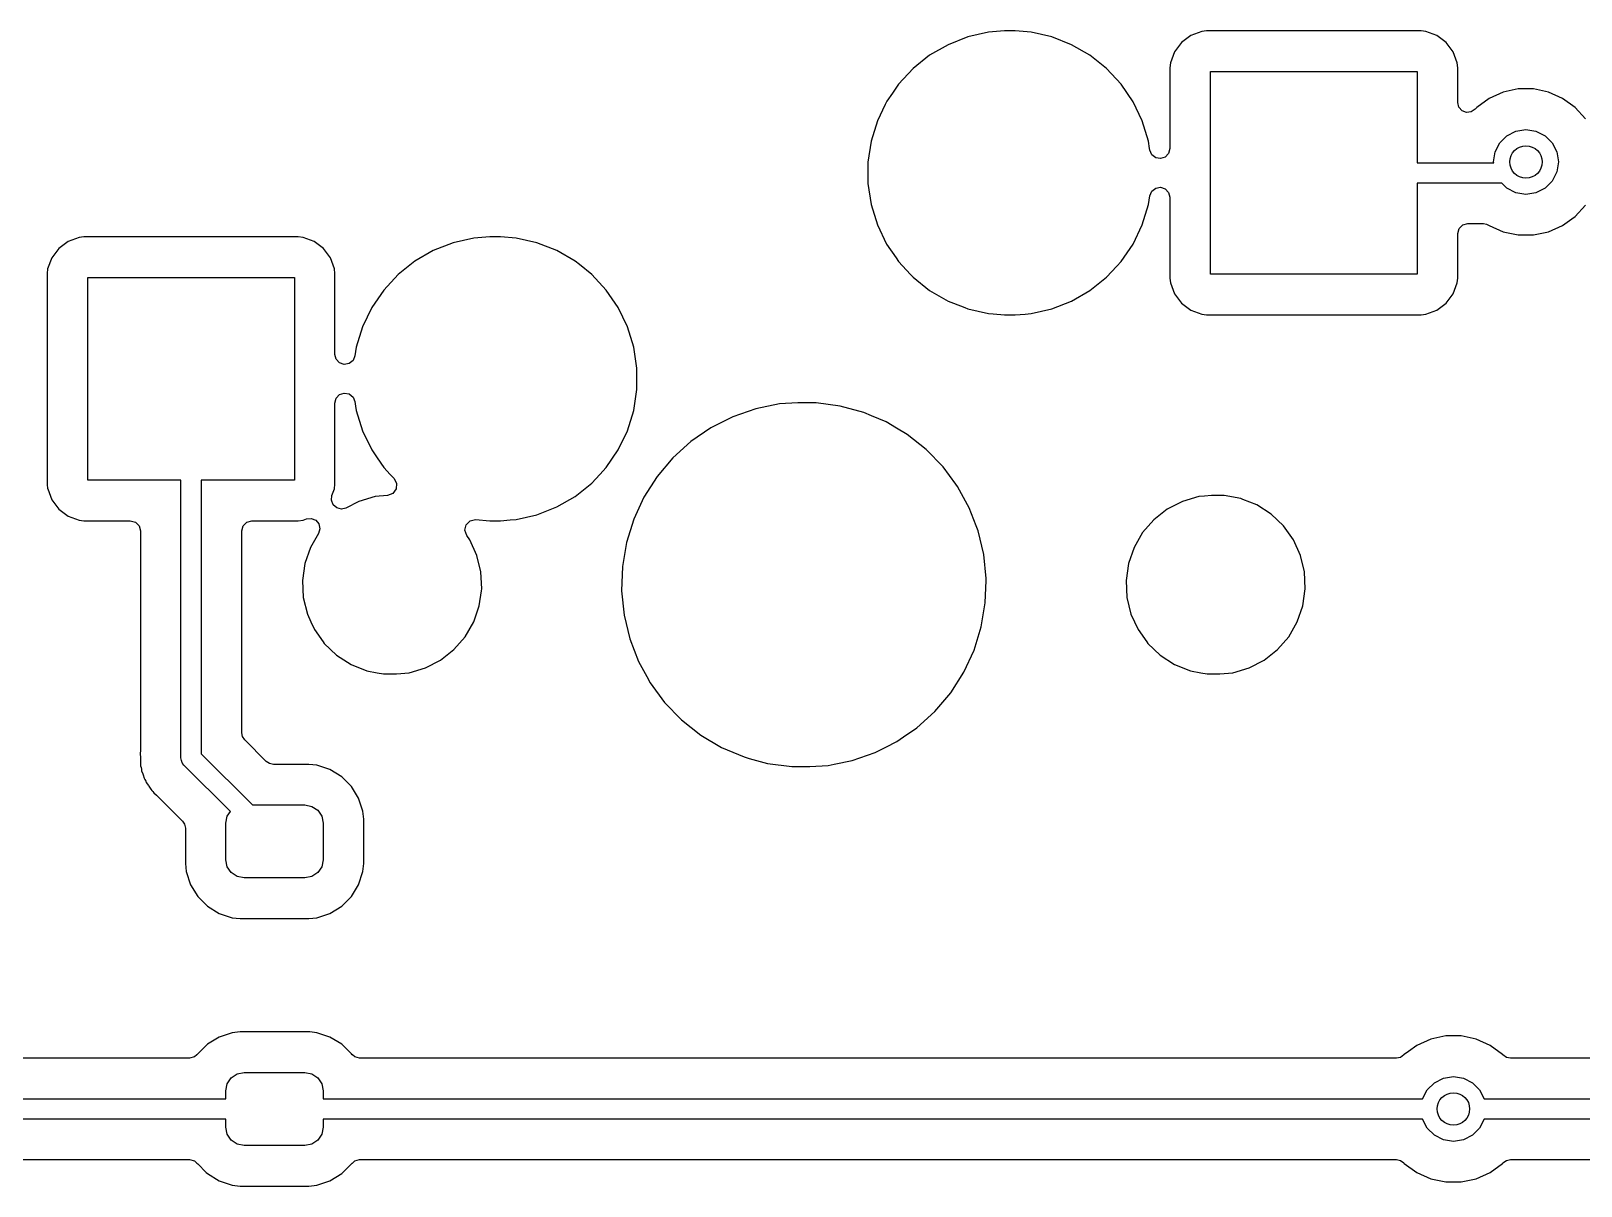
# Model space of a CAD drawing. Extents: x 30 to 259, y -142 to -25.
# Drawn here: x 58.33 to 77.45, y -60.99 to -46.74 of the extents above; entities that cross this region are included whole.
import ezdxf

# ---------------------------------------------------------------- set-up
doc = ezdxf.new("R2010")
doc.units = 0
doc.layers.add('BLACK', color=7, linetype='CONTINUOUS')

msp = doc.modelspace()

# ---------------------------------------------------------------- linework, layer by layer
at = {"layer": 'BLACK', "linetype": 'CONTINUOUS'}
for p, q in [((69.8851, -46.8176), (69.6409, -46.9134)), ((70.1409, -46.7592), (69.8851, -46.8176)), ((70.337, -46.7445), (70.1409, -46.7592)), ((70.468, -46.7445), (70.337, -46.7445)), ((70.337, -46.7445), (70.337, -46.7445)), ((70.6641, -46.7592), (70.468, -46.7445)), ((70.468, -46.7445), (70.468, -46.7445)), ((70.9199, -46.8176), (70.6641, -46.7592)), ((71.1641, -46.9134), (70.9199, -46.8176)), ((72.6352, -46.8012), (72.52, -46.8875)), ((72.77, -46.7509), (72.6352, -46.8012)), ((72.8296, -46.7445), (72.77, -46.7509)), ((75.4754, -46.7445), (72.8296, -46.7445)), ((75.535, -46.7509), (75.4754, -46.7445)), ((75.4754, -46.7445), (75.4754, -46.7445)), ((75.6698, -46.8012), (75.535, -46.7509)), ((75.785, -46.8875), (75.6698, -46.8012)), ((69.6409, -46.9134), (69.4136, -47.0446)), ((71.3914, -47.0446), (71.1641, -46.9134)), ((72.4337, -47.0027), (72.3834, -47.1375)), ((72.52, -46.8875), (72.4337, -47.0027)), ((75.8713, -47.0027), (75.785, -46.8875)), ((75.9216, -47.1375), (75.8713, -47.0027)), ((69.2085, -47.2082), (69.0301, -47.4005)), ((69.4136, -47.0446), (69.2085, -47.2082)), ((71.5965, -47.2082), (71.3914, -47.0446)), ((71.3914, -47.0446), (71.3914, -47.0446)), ((71.7749, -47.4005), (71.5965, -47.2082)), ((71.5965, -47.2082), (71.5965, -47.2082)), ((71.5965, -47.2082), (71.5965, -47.2082)), ((72.3834, -47.1375), (72.377, -47.1971)), ((72.377, -47.1971), (72.377, -48.1953)), ((75.928, -47.1971), (75.9216, -47.1375)), ((75.928, -47.6263), (75.928, -47.1971)), ((75.928, -47.1971), (75.928, -47.1971)), ((69.0301, -47.4005), (68.9558, -47.5095)), ((71.9227, -47.6173), (71.7749, -47.4005)), ((71.7749, -47.4005), (71.7749, -47.4005)), ((71.7749, -47.4005), (71.7749, -47.4005)), ((72.8775, -49.745), (72.8775, -47.245)), ((72.8775, -47.245), (75.4275, -47.245)), ((75.4275, -47.245), (75.4275, -48.37)), ((68.8876, -47.6095), (68.8823, -47.6173)), ((68.9558, -47.5095), (68.8876, -47.6095)), ((76.3173, -47.5758), (76.1641, -47.6871)), ((76.4902, -47.4989), (76.3173, -47.5758)), ((76.6754, -47.4595), (76.4902, -47.4989)), ((76.8646, -47.4595), (76.6754, -47.4595)), ((76.6754, -47.4595), (76.6754, -47.4595)), ((77.0498, -47.4989), (76.8646, -47.4595)), ((76.8646, -47.4595), (76.8646, -47.4595)), ((77.2227, -47.5758), (77.0498, -47.4989)), ((77.3759, -47.6871), (77.2227, -47.5758)), ((68.8657, -47.6516), (68.7684, -47.8537)), ((68.8823, -47.6173), (68.8657, -47.6516)), ((72.0366, -47.8537), (71.9227, -47.6173)), ((75.9421, -47.6838), (75.928, -47.6263)), ((75.9812, -47.7282), (75.9421, -47.6838)), ((76.0365, -47.7494), (75.9812, -47.7282)), ((76.0952, -47.7426), (76.0365, -47.7494)), ((76.1441, -47.7093), (76.0952, -47.7426)), ((76.1641, -47.6871), (76.1441, -47.7093)), ((77.5025, -47.8278), (77.3759, -47.6871)), ((68.7684, -47.8537), (68.6911, -48.1044)), ((72.1139, -48.1044), (72.0366, -47.8537)), ((76.5349, -48.0364), (76.6464, -47.9796)), ((76.6464, -47.9796), (76.77, -47.96)), ((76.77, -47.96), (76.8936, -47.9796)), ((76.8936, -47.9796), (77.0051, -48.0364)), ((68.6911, -48.1044), (68.652, -48.3638)), ((72.1276, -48.1953), (72.1139, -48.1044)), ((76.3896, -48.2364), (76.4464, -48.1249)), ((76.4464, -48.1249), (76.5349, -48.0364)), ((77.0051, -48.0364), (77.0936, -48.1249)), ((77.0936, -48.1249), (77.1504, -48.2364)), ((68.652, -48.3638), (68.652, -48.6262)), ((72.1304, -48.2138), (72.1276, -48.1953)), ((72.1542, -48.2702), (72.1304, -48.2138)), ((72.202, -48.3083), (72.1542, -48.2702)), ((72.2623, -48.319), (72.202, -48.3083)), ((72.3203, -48.2995), (72.2623, -48.319)), ((72.3619, -48.2546), (72.3203, -48.2995)), ((72.377, -48.1953), (72.3619, -48.2546)), ((75.4275, -48.37), (76.3716, -48.37)), ((76.37, -48.36), (76.3896, -48.2364)), ((76.3716, -48.37), (76.37, -48.36)), ((77.1504, -48.2364), (77.17, -48.36)), ((77.17, -48.36), (77.1504, -48.4836)), ((77.1504, -48.4836), (77.0936, -48.5951)), ((68.652, -48.6262), (68.6911, -48.8856)), ((72.1304, -48.7762), (72.1542, -48.7198)), ((72.1542, -48.7198), (72.202, -48.6817)), ((72.202, -48.6817), (72.2623, -48.671)), ((72.2623, -48.671), (72.3203, -48.6905)), ((72.3203, -48.6905), (72.3619, -48.7354)), ((72.3619, -48.7354), (72.377, -48.7947)), ((76.4713, -48.62), (75.4275, -48.62)), ((75.4275, -48.62), (75.4275, -49.745)), ((76.5349, -48.6836), (76.4713, -48.62)), ((76.6464, -48.7404), (76.5349, -48.6836)), ((76.77, -48.76), (76.6464, -48.7404)), ((76.8936, -48.7404), (76.77, -48.76)), ((77.0051, -48.6836), (76.8936, -48.7404)), ((77.0936, -48.5951), (77.0051, -48.6836)), ((68.6911, -48.8856), (68.7684, -49.1363)), ((72.0366, -49.1363), (72.1139, -48.8856)), ((72.1139, -48.8856), (72.1304, -48.7762)), ((72.377, -48.7947), (72.377, -49.7929)), ((77.3759, -49.0329), (77.5025, -48.8922)), ((68.7684, -49.1363), (68.8823, -49.3727)), ((71.9227, -49.3727), (72.0366, -49.1363)), ((75.9446, -49.1825), (75.99, -49.1371)), ((75.99, -49.1371), (76.052, -49.1205)), ((76.052, -49.1205), (76.2444, -49.1205)), ((76.2444, -49.1205), (76.2827, -49.1266)), ((76.2827, -49.1266), (76.3171, -49.1441)), ((77.2227, -49.1442), (77.3346, -49.0629)), ((77.3346, -49.0629), (77.3759, -49.0329)), ((58.92, -49.2909), (58.7852, -49.3412)), ((58.9796, -49.2845), (58.92, -49.2909)), ((61.6254, -49.2845), (58.9796, -49.2845)), ((61.685, -49.2909), (61.6254, -49.2845)), ((61.6254, -49.2845), (61.6254, -49.2845)), ((61.8198, -49.3412), (61.685, -49.2909)), ((63.7909, -49.2992), (63.5351, -49.3576)), ((63.987, -49.2845), (63.7909, -49.2992)), ((64.118, -49.2845), (63.987, -49.2845)), ((63.987, -49.2845), (63.987, -49.2845)), ((64.3141, -49.2992), (64.118, -49.2845)), ((64.118, -49.2845), (64.118, -49.2845)), ((64.5699, -49.3576), (64.3141, -49.2992)), ((75.928, -49.2445), (75.9446, -49.1825)), ((75.928, -49.7929), (75.928, -49.2445)), ((76.3171, -49.1441), (76.4902, -49.2211)), ((76.4902, -49.2211), (76.6754, -49.2605)), ((76.6754, -49.2605), (76.6754, -49.2605)), ((76.6754, -49.2605), (76.8646, -49.2605)), ((76.8646, -49.2605), (76.9881, -49.2343)), ((76.8646, -49.2605), (76.8646, -49.2605)), ((76.9881, -49.2343), (77.0498, -49.2211)), ((77.0498, -49.2211), (77.2227, -49.1442)), ((58.67, -49.4275), (58.5837, -49.5427)), ((58.7852, -49.3412), (58.67, -49.4275)), ((61.935, -49.4275), (61.8198, -49.3412)), ((62.0213, -49.5427), (61.935, -49.4275)), ((63.2909, -49.4534), (63.0636, -49.5846)), ((63.5351, -49.3576), (63.2909, -49.4534)), ((64.8141, -49.4534), (64.5699, -49.3576)), ((65.0414, -49.5846), (64.8141, -49.4534)), ((68.8823, -49.3727), (68.9991, -49.544)), ((71.7749, -49.5895), (71.9227, -49.3727)), ((58.5334, -49.6775), (58.527, -49.7371)), ((58.5837, -49.5427), (58.5334, -49.6775)), ((62.0716, -49.6775), (62.0213, -49.5427)), ((62.078, -49.7371), (62.0716, -49.6775)), ((63.0636, -49.5846), (62.8585, -49.7482)), ((65.0926, -49.6255), (65.0414, -49.5846)), ((65.2465, -49.7482), (65.0926, -49.6255)), ((68.9991, -49.544), (69.0301, -49.5895)), ((69.0301, -49.5895), (69.1773, -49.7482)), ((71.5965, -49.7818), (71.7226, -49.6459)), ((71.7226, -49.6459), (71.7749, -49.5895)), ((71.7749, -49.5895), (71.7749, -49.5895)), ((71.7749, -49.5895), (71.7749, -49.5895)), ((58.527, -49.7371), (58.527, -52.3329)), ((59.0275, -52.285), (59.0275, -49.785)), ((59.0275, -49.785), (61.5775, -49.785)), ((61.5775, -49.785), (61.5775, -52.285)), ((62.078, -50.7353), (62.078, -49.7371)), ((62.078, -49.7371), (62.078, -49.7371)), ((62.8585, -49.7482), (62.6801, -49.9405)), ((65.4249, -49.9405), (65.2465, -49.7482)), ((65.2465, -49.7482), (65.2465, -49.7482)), ((65.2465, -49.7482), (65.2465, -49.7482)), ((69.1773, -49.7482), (69.2085, -49.7818)), ((69.2085, -49.7818), (69.4136, -49.9454)), ((71.3914, -49.9454), (71.5965, -49.7818)), ((72.377, -49.7929), (72.3834, -49.8525)), ((72.3834, -49.8525), (72.4337, -49.9873)), ((75.4275, -49.745), (72.8775, -49.745)), ((75.8713, -49.9873), (75.9216, -49.8525)), ((75.9216, -49.8525), (75.928, -49.7929)), ((62.6801, -49.9405), (62.5323, -50.1573)), ((65.5727, -50.1573), (65.4249, -49.9405)), ((65.4249, -49.9405), (65.4249, -49.9405)), ((65.4249, -49.9405), (65.4249, -49.9405)), ((69.4136, -49.9454), (69.6409, -50.0766)), ((69.6409, -50.0766), (69.707, -50.1025)), ((70.9199, -50.1724), (71.1641, -50.0766)), ((71.1641, -50.0766), (71.3914, -49.9454)), ((72.4337, -49.9873), (72.52, -50.1025)), ((75.785, -50.1025), (75.8713, -49.9873)), ((62.5323, -50.1573), (62.4184, -50.3937)), ((65.6866, -50.3937), (65.5727, -50.1573)), ((69.707, -50.1025), (69.8465, -50.1573)), ((69.8465, -50.1573), (69.8851, -50.1724)), ((69.8851, -50.1724), (70.1409, -50.2308)), ((70.1409, -50.2308), (70.1969, -50.235)), ((70.1969, -50.235), (70.337, -50.2455)), ((70.337, -50.2455), (70.337, -50.2455)), ((70.337, -50.2455), (70.468, -50.2455)), ((70.468, -50.2455), (70.5906, -50.2363)), ((70.468, -50.2455), (70.468, -50.2455)), ((70.5906, -50.2363), (70.6641, -50.2308)), ((70.6641, -50.2308), (70.9199, -50.1724)), ((72.52, -50.1025), (72.6352, -50.1888)), ((72.6352, -50.1888), (72.77, -50.2391)), ((72.77, -50.2391), (72.8296, -50.2455)), ((72.8296, -50.2455), (75.4754, -50.2455)), ((75.4754, -50.2455), (75.535, -50.2391)), ((75.535, -50.2391), (75.6698, -50.1888)), ((75.6698, -50.1888), (75.785, -50.1025)), ((62.4184, -50.3937), (62.3411, -50.6444)), ((65.7639, -50.6444), (65.6866, -50.3937)), ((62.3411, -50.6444), (62.3246, -50.7538)), ((65.803, -50.9038), (65.7639, -50.6444)), ((62.0931, -50.7946), (62.078, -50.7353)), ((62.1347, -50.8395), (62.0931, -50.7946)), ((62.1927, -50.859), (62.1347, -50.8395)), ((62.253, -50.8483), (62.1927, -50.859)), ((62.3008, -50.8102), (62.253, -50.8483)), ((62.3246, -50.7538), (62.3008, -50.8102)), ((65.803, -51.1662), (65.803, -50.9038)), ((62.0931, -51.2754), (62.1347, -51.2305)), ((62.1347, -51.2305), (62.1927, -51.211)), ((62.1927, -51.211), (62.253, -51.2217)), ((62.253, -51.2217), (62.3008, -51.2598)), ((65.7639, -51.4256), (65.803, -51.1662)), ((62.078, -51.3347), (62.0931, -51.2754)), ((62.078, -52.3329), (62.078, -51.3347)), ((62.3008, -51.2598), (62.3246, -51.3162)), ((62.3246, -51.3162), (62.3328, -51.3707)), ((62.3328, -51.3707), (62.3411, -51.4256)), ((62.3411, -51.4256), (62.4184, -51.6763)), ((65.6866, -51.6763), (65.7639, -51.4256)), ((67.2682, -51.4055), (66.9843, -51.5041)), ((67.5627, -51.3456), (67.2682, -51.4055)), ((67.7875, -51.3306), (67.5627, -51.3456)), ((68.0127, -51.3306), (67.7875, -51.3306)), ((67.7875, -51.3306), (67.7875, -51.3306)), ((68.3106, -51.3707), (68.0127, -51.3306)), ((68.6004, -51.45), (68.3106, -51.3707)), ((68.3106, -51.3707), (68.3106, -51.3707)), ((68.3106, -51.3707), (68.3106, -51.3707)), ((66.9843, -51.5041), (66.7162, -51.6396)), ((68.6959, -51.4906), (68.6004, -51.45)), ((68.877, -51.5673), (68.6959, -51.4906)), ((69.0063, -51.6439), (68.877, -51.5673)), ((62.4184, -51.6763), (62.5323, -51.9127)), ((65.5727, -51.9127), (65.6866, -51.6763)), ((66.4684, -51.8097), (66.2456, -52.0112)), ((66.7162, -51.6396), (66.4684, -51.8097)), ((69.1356, -51.7205), (69.0063, -51.6439)), ((69.3714, -51.9067), (69.1356, -51.7205)), ((69.1356, -51.7205), (69.1356, -51.7205)), ((69.1356, -51.7205), (69.1356, -51.7205)), ((62.5323, -51.9127), (62.5994, -52.0112)), ((65.4249, -52.1295), (65.5727, -51.9127)), ((69.5803, -52.1227), (69.3714, -51.9067)), ((62.5994, -52.0112), (62.6801, -52.1295)), ((62.6801, -52.1295), (62.7591, -52.2146)), ((65.3458, -52.2148), (65.4249, -52.1295)), ((65.4249, -52.1295), (65.4249, -52.1295)), ((65.4249, -52.1295), (65.4249, -52.1295)), ((66.2456, -52.0112), (66.0516, -52.2407)), ((69.7351, -52.3329), (69.5803, -52.1227)), ((58.527, -52.3329), (58.5334, -52.3925)), ((60.1775, -52.285), (59.0275, -52.285)), ((60.1775, -55.7125), (60.1775, -52.285)), ((61.5775, -52.285), (60.4275, -52.285)), ((60.4275, -52.285), (60.4275, -55.6607)), ((62.0716, -52.3925), (62.078, -52.3329)), ((62.7591, -52.2146), (62.8068, -52.266)), ((62.8068, -52.266), (62.8376, -52.3267)), ((62.8376, -52.3267), (62.8318, -52.3945)), ((65.0414, -52.4854), (65.2465, -52.3218)), ((65.2465, -52.3218), (65.3458, -52.2148)), ((66.0516, -52.2407), (65.8899, -52.494)), ((69.7585, -52.3646), (69.7351, -52.3329)), ((69.8817, -52.5894), (69.7585, -52.3646)), ((58.5334, -52.3925), (58.5342, -52.3945)), ((58.5342, -52.3945), (58.5837, -52.5273)), ((58.5837, -52.5273), (58.67, -52.6425)), ((62.0337, -52.5342), (62.0406, -52.4756)), ((62.0547, -52.5894), (62.0337, -52.5342)), ((62.0406, -52.4756), (62.0716, -52.3925)), ((62.3713, -52.5478), (62.2136, -52.6291)), ((62.5731, -52.4886), (62.3713, -52.5478)), ((62.7277, -52.4738), (62.5731, -52.4886)), ((62.791, -52.449), (62.7277, -52.4738)), ((62.8318, -52.3945), (62.791, -52.449)), ((64.8141, -52.6166), (65.0414, -52.4854)), ((65.8899, -52.494), (65.7634, -52.7665)), ((72.5313, -52.5478), (72.3443, -52.6442)), ((72.7331, -52.4886), (72.5313, -52.5478)), ((72.8029, -52.4819), (72.7331, -52.4886)), ((72.89, -52.4736), (72.8029, -52.4819)), ((73.0477, -52.4736), (72.89, -52.4736)), ((73.2542, -52.5134), (73.0477, -52.4736)), ((73.0477, -52.4736), (73.0477, -52.4736)), ((73.2765, -52.5223), (73.2542, -52.5134)), ((73.2542, -52.5134), (73.2542, -52.5134)), ((73.2542, -52.5134), (73.2542, -52.5134)), ((73.4495, -52.5916), (73.2765, -52.5223)), ((58.67, -52.6425), (58.7852, -52.7288)), ((58.7852, -52.7288), (58.92, -52.7791)), ((61.685, -52.7791), (61.7253, -52.764)), ((61.7253, -52.764), (61.7851, -52.7573)), ((61.7851, -52.7573), (61.8411, -52.7796)), ((62.0989, -52.6286), (62.0547, -52.5894)), ((62.1562, -52.6429), (62.0989, -52.6286)), ((62.2136, -52.6291), (62.1562, -52.6429)), ((63.7449, -52.7868), (63.8127, -52.7724)), ((63.8127, -52.7724), (63.987, -52.7855)), ((64.2406, -52.7763), (64.3141, -52.7708)), ((64.3141, -52.7708), (64.5699, -52.7124)), ((64.5699, -52.7124), (64.8141, -52.6166)), ((65.7634, -52.7665), (65.6744, -53.0535)), ((69.9029, -52.6281), (69.8817, -52.5894)), ((69.9886, -52.8505), (69.9029, -52.6281)), ((72.3443, -52.6442), (72.179, -52.7743)), ((73.6264, -52.7053), (73.4495, -52.5916)), ((73.7787, -52.8505), (73.6264, -52.7053)), ((73.6264, -52.7053), (73.6264, -52.7053)), ((73.6264, -52.7053), (73.6264, -52.7053)), ((58.92, -52.7791), (58.9796, -52.7855)), ((58.9796, -52.7855), (59.553, -52.7855)), ((59.553, -52.7855), (59.615, -52.8021)), ((59.615, -52.8021), (59.6604, -52.8475)), ((59.6604, -52.8475), (59.677, -52.9095)), ((59.677, -52.9095), (59.677, -55.6298)), ((60.928, -52.9095), (60.9446, -52.8475)), ((60.928, -55.402), (60.928, -52.9095)), ((60.9446, -52.8475), (60.99, -52.8021)), ((60.99, -52.8021), (61.052, -52.7855)), ((61.052, -52.7855), (61.6254, -52.7855)), ((61.6254, -52.7855), (61.685, -52.7791)), ((61.6254, -52.7855), (61.6254, -52.7855)), ((61.876, -52.9422), (61.7761, -53.1154)), ((61.8411, -52.7796), (61.8799, -52.8255)), ((61.8926, -52.8844), (61.876, -52.9422)), ((61.8799, -52.8255), (61.8926, -52.8844)), ((63.6796, -52.9026), (63.6954, -52.8352)), ((63.7024, -52.968), (63.6796, -52.9026)), ((63.6954, -52.8352), (63.7449, -52.7868)), ((63.987, -52.7855), (63.987, -52.7855)), ((63.987, -52.7855), (64.118, -52.7855)), ((64.118, -52.7855), (64.2406, -52.7763)), ((64.118, -52.7855), (64.118, -52.7855)), ((70.0109, -52.9086), (69.9886, -52.8505)), ((70.0806, -53.2009), (70.0109, -52.9086)), ((72.0412, -52.9332), (71.9361, -53.1154)), ((72.179, -52.7743), (72.0412, -52.9332)), ((73.9007, -53.0218), (73.7787, -52.8505)), ((73.7787, -52.8505), (73.7787, -52.8505)), ((61.7761, -53.1154), (61.7073, -53.3142)), ((63.7407, -53.0218), (63.7024, -52.968)), ((63.8281, -53.2131), (63.7407, -53.0218)), ((63.7407, -53.0218), (63.7407, -53.0218)), ((63.7407, -53.0218), (63.7407, -53.0218)), ((65.6744, -53.0535), (65.6244, -53.3498)), ((71.9361, -53.1154), (71.8673, -53.3142)), ((73.9881, -53.2131), (73.9007, -53.0218)), ((73.9007, -53.0218), (73.9007, -53.0218)), ((73.9007, -53.0218), (73.9007, -53.0218)), ((61.7073, -53.3142), (61.6773, -53.5224)), ((63.8776, -53.4175), (63.8281, -53.2131)), ((70.1107, -53.4998), (70.0806, -53.2009)), ((71.8673, -53.3142), (71.8373, -53.5224)), ((74.0376, -53.4175), (73.9881, -53.2131)), ((61.6773, -53.5224), (61.6773, -53.5224)), ((61.6773, -53.5224), (61.6874, -53.7325)), ((63.8877, -53.6276), (63.8776, -53.4175)), ((65.6244, -53.3498), (65.6143, -53.6502)), ((70.1006, -53.8002), (70.1099, -53.5224)), ((70.1099, -53.5224), (70.1107, -53.4998)), ((71.8373, -53.5224), (71.8474, -53.7325)), ((71.8373, -53.5224), (71.8373, -53.5224)), ((74.0477, -53.6276), (74.0376, -53.4175)), ((63.8577, -53.8358), (63.8844, -53.6502)), ((63.8844, -53.6502), (63.8877, -53.6276)), ((65.6143, -53.6502), (65.6444, -53.9491)), ((74.0177, -53.8358), (74.0477, -53.6276)), ((61.6874, -53.7325), (61.7369, -53.9369)), ((63.7889, -54.0346), (63.8577, -53.8358)), ((70.0506, -54.0965), (70.1006, -53.8002)), ((71.8474, -53.7325), (71.8969, -53.9369)), ((73.9489, -54.0346), (74.0177, -53.8358)), ((61.7369, -53.9369), (61.7816, -54.0346)), ((61.7816, -54.0346), (61.8243, -54.1282)), ((63.6838, -54.2168), (63.7889, -54.0346)), ((65.6444, -53.9491), (65.7141, -54.2414)), ((69.9616, -54.3835), (70.0506, -54.0965)), ((71.8969, -53.9369), (71.9416, -54.0346)), ((71.9416, -54.0346), (71.9843, -54.1282)), ((73.8438, -54.2168), (73.9489, -54.0346)), ((61.8243, -54.1282), (61.9333, -54.2812)), ((61.9333, -54.2812), (61.9463, -54.2995)), ((61.9463, -54.2995), (62.0986, -54.4447)), ((63.546, -54.3757), (63.6838, -54.2168)), ((65.7141, -54.2414), (65.8221, -54.5219)), ((71.9843, -54.1282), (72.0933, -54.2812)), ((72.0933, -54.2812), (72.1063, -54.2995)), ((72.1063, -54.2995), (72.2586, -54.4447)), ((73.706, -54.3757), (73.8438, -54.2168)), ((62.0986, -54.4447), (62.0986, -54.4447)), ((62.0986, -54.4447), (62.0986, -54.4447)), ((62.0986, -54.4447), (62.2755, -54.5584)), ((63.3807, -54.5058), (63.546, -54.3757)), ((69.8351, -54.656), (69.9616, -54.3835)), ((72.2586, -54.4447), (72.2586, -54.4447)), ((72.2586, -54.4447), (72.2586, -54.4447)), ((72.2586, -54.4447), (72.4355, -54.5584)), ((73.5407, -54.5058), (73.706, -54.3757)), ((62.2755, -54.5584), (62.2755, -54.5584)), ((62.2755, -54.5584), (62.4708, -54.6366)), ((62.4708, -54.6366), (62.5996, -54.6614)), ((62.5996, -54.6614), (62.6773, -54.6764)), ((62.6773, -54.6764), (62.6773, -54.6764)), ((62.6773, -54.6764), (62.835, -54.6764)), ((62.835, -54.6764), (62.9919, -54.6614)), ((62.835, -54.6764), (62.835, -54.6764)), ((62.9919, -54.6614), (63.1937, -54.6022)), ((63.1937, -54.6022), (63.3807, -54.5058)), ((65.8221, -54.5219), (65.9241, -54.7081)), ((69.6734, -54.9093), (69.8351, -54.656)), ((72.4355, -54.5584), (72.4355, -54.5584)), ((72.4355, -54.5584), (72.6308, -54.6366)), ((72.6308, -54.6366), (72.7596, -54.6614)), ((72.7596, -54.6614), (72.8373, -54.6764)), ((72.8373, -54.6764), (72.8373, -54.6764)), ((72.8373, -54.6764), (72.995, -54.6764)), ((72.995, -54.6764), (73.1519, -54.6614)), ((72.995, -54.6764), (72.995, -54.6764)), ((73.1519, -54.6614), (73.3537, -54.6022)), ((73.3537, -54.6022), (73.5407, -54.5058)), ((65.9241, -54.7081), (65.9665, -54.7854)), ((65.9665, -54.7854), (66.1447, -55.0273)), ((66.1447, -55.0273), (66.3536, -55.2433)), ((69.4794, -55.1388), (69.6734, -54.9093)), ((66.3536, -55.2433), (66.5894, -55.4295)), ((69.2566, -55.3403), (69.4794, -55.1388)), ((60.9374, -55.4495), (60.928, -55.402)), ((60.9643, -55.4897), (60.9374, -55.4495)), ((66.5894, -55.4295), (66.848, -55.5827)), ((69.0919, -55.4534), (69.2566, -55.3403)), ((59.677, -55.6298), (59.6747, -55.6503)), ((61.2303, -55.7557), (60.9643, -55.4897)), ((66.848, -55.5827), (67.1246, -55.7)), ((68.7407, -55.6459), (68.8747, -55.5782)), ((68.8747, -55.5782), (69.0088, -55.5104)), ((69.0088, -55.5104), (69.0919, -55.4534)), ((59.6747, -55.6503), (59.6769, -55.7204)), ((59.6769, -55.7204), (59.677, -55.7243)), ((59.677, -55.7243), (59.677, -55.7518)), ((59.677, -55.7518), (59.6775, -55.7558)), ((59.6775, -55.7558), (59.6784, -55.7675)), ((59.6784, -55.7675), (59.6798, -55.8111)), ((59.6798, -55.8111), (59.6854, -55.8304)), ((59.6854, -55.8304), (59.6893, -55.8494)), ((60.1862, -55.7422), (60.1775, -55.7125)), ((60.1928, -55.7724), (60.1862, -55.7422)), ((60.1966, -55.7775), (60.1928, -55.7724)), ((60.1973, -55.7801), (60.1966, -55.7775)), ((60.2007, -55.783), (60.1973, -55.7801)), ((60.2141, -55.8009), (60.2007, -55.783)), ((60.7877, -56.3745), (60.2141, -55.8009)), ((60.4275, -55.6607), (61.0593, -56.2925)), ((61.2705, -55.7826), (61.2303, -55.7557)), ((61.318, -55.792), (61.2705, -55.7826)), ((61.7558, -55.792), (61.318, -55.792)), ((61.8552, -55.8021), (61.7558, -55.792)), ((62.0162, -55.8555), (61.8552, -55.8021)), ((67.1246, -55.7), (67.1246, -55.7)), ((67.1246, -55.7), (67.1246, -55.7)), ((67.1246, -55.7), (67.1885, -55.7175)), ((67.1885, -55.7175), (67.4144, -55.7793)), ((67.4144, -55.7793), (67.7123, -55.8194)), ((67.7123, -55.8194), (67.9375, -55.8194)), ((67.9375, -55.8194), (68.1623, -55.8044)), ((67.9375, -55.8194), (67.9375, -55.8194)), ((68.1623, -55.8044), (68.2359, -55.7894)), ((68.2359, -55.7894), (68.4568, -55.7445)), ((68.4568, -55.7445), (68.7407, -55.6459)), ((59.6893, -55.8494), (59.6918, -55.8693)), ((59.6918, -55.8693), (59.7079, -55.9099)), ((59.7079, -55.9099), (59.7117, -55.921)), ((59.7117, -55.921), (59.7239, -55.9629)), ((59.7239, -55.9629), (59.7341, -55.9801)), ((59.7341, -55.9801), (59.7426, -55.9976)), ((59.7426, -55.9976), (59.75, -56.0162)), ((59.75, -56.0162), (59.75, -56.0162)), ((59.75, -56.0162), (59.7757, -56.0516)), ((62.1605, -55.9445), (62.0162, -55.8555)), ((62.2805, -56.0645), (62.1605, -55.9445)), ((59.7757, -56.0516), (59.7821, -56.0613)), ((59.7821, -56.0613), (59.8043, -56.0989)), ((59.8043, -56.0989), (59.8043, -56.0989)), ((59.8043, -56.0989), (59.8043, -56.0989)), ((59.8043, -56.0989), (59.8185, -56.1131)), ((59.8185, -56.1131), (59.8311, -56.1279)), ((59.8311, -56.1279), (59.8429, -56.1441)), ((59.8429, -56.1441), (59.8766, -56.1719)), ((59.8766, -56.1719), (59.8852, -56.1798)), ((59.8852, -56.1798), (60.1957, -56.4903)), ((62.3695, -56.2088), (62.2805, -56.0645)), ((62.4228, -56.3698), (62.3695, -56.2088)), ((62.3695, -56.2088), (62.3695, -56.2088)), ((62.3695, -56.2088), (62.3695, -56.2088)), ((60.7496, -56.4314), (60.7877, -56.3745)), ((61.0593, -56.2925), (61.7075, -56.2925)), ((61.7075, -56.2925), (61.7936, -56.3096)), ((61.7936, -56.3096), (61.8666, -56.3584)), ((61.8666, -56.3584), (61.9154, -56.4314)), ((62.433, -56.4692), (62.4228, -56.3698)), ((60.1957, -56.4903), (60.2226, -56.5305)), ((60.2226, -56.5305), (60.232, -56.578)), ((60.232, -56.578), (60.232, -57.0158)), ((60.7325, -56.5175), (60.7496, -56.4314)), ((60.7325, -56.9675), (60.7325, -56.5175)), ((61.9154, -56.4314), (61.9325, -56.5175)), ((61.9325, -56.5175), (61.9325, -56.9675)), ((62.433, -57.0158), (62.433, -56.4692)), ((60.7496, -57.0536), (60.7325, -56.9675)), ((61.9325, -56.9675), (61.9154, -57.0536)), ((60.232, -57.0158), (60.2421, -57.1152)), ((60.2421, -57.1152), (60.2955, -57.2762)), ((60.7984, -57.1266), (60.7496, -57.0536)), ((60.8714, -57.1754), (60.7984, -57.1266)), ((61.8666, -57.1266), (61.7936, -57.1754)), ((61.9154, -57.0536), (61.8666, -57.1266)), ((62.3695, -57.2762), (62.4228, -57.1152)), ((62.4228, -57.1152), (62.433, -57.0158)), ((60.2955, -57.2762), (60.3845, -57.4205)), ((60.9575, -57.1925), (60.8714, -57.1754)), ((61.7075, -57.1925), (60.9575, -57.1925)), ((61.7936, -57.1754), (61.7075, -57.1925)), ((62.2805, -57.4205), (62.3695, -57.2762)), ((60.3845, -57.4205), (60.5045, -57.5405)), ((60.5045, -57.5405), (60.6488, -57.6295)), ((62.0162, -57.6295), (62.1605, -57.5405)), ((62.1605, -57.5405), (62.2805, -57.4205)), ((60.6488, -57.6295), (60.6488, -57.6295)), ((60.6488, -57.6295), (60.6488, -57.6295)), ((60.6488, -57.6295), (60.8098, -57.6828)), ((60.8098, -57.6828), (60.9092, -57.693)), ((60.9092, -57.693), (61.7558, -57.693)), ((61.7558, -57.693), (61.8552, -57.6828)), ((61.8552, -57.6828), (62.0162, -57.6295)), ((60.5045, -59.2445), (60.4394, -59.3096)), ((60.6488, -59.1555), (60.5045, -59.2445)), ((60.8098, -59.1021), (60.6488, -59.1555)), ((60.9092, -59.092), (60.8098, -59.1021)), ((61.7558, -59.092), (60.9092, -59.092)), ((61.766, -59.093), (61.7558, -59.092)), ((61.8552, -59.1021), (61.766, -59.093)), ((62.0162, -59.1555), (61.8552, -59.1021)), ((62.1605, -59.2445), (62.0162, -59.1555)), ((62.2805, -59.3645), (62.1605, -59.2445)), ((62.1605, -59.2445), (62.1605, -59.2445)), ((62.1605, -59.2445), (62.1605, -59.2445)), ((75.4223, -59.2583), (75.3202, -59.3325)), ((75.5952, -59.1814), (75.4223, -59.2583)), ((75.7804, -59.142), (75.5952, -59.1814)), ((75.9696, -59.142), (75.7804, -59.142)), ((75.7804, -59.142), (75.7804, -59.142)), ((76.1548, -59.1814), (75.9696, -59.142)), ((75.9696, -59.142), (75.9696, -59.142)), ((76.3277, -59.2583), (76.1548, -59.1814)), ((76.4809, -59.3696), (76.3277, -59.2583)), ((76.3277, -59.2583), (76.3277, -59.2583)), ((76.3277, -59.2583), (76.3277, -59.2583)), ((60.2829, -59.417), (33.8071, -59.417)), ((60.3433, -59.4013), (60.2829, -59.417)), ((60.3727, -59.3731), (60.3433, -59.4013)), ((60.3743, -59.3747), (60.3727, -59.3731)), ((60.3845, -59.3645), (60.3743, -59.3747)), ((60.4394, -59.3096), (60.3845, -59.3645)), ((60.3845, -59.3645), (60.3845, -59.3645)), ((62.2907, -59.3747), (62.2805, -59.3645)), ((62.2805, -59.3645), (62.2805, -59.3645)), ((62.2923, -59.3731), (62.2907, -59.3747)), ((62.3217, -59.4013), (62.2923, -59.3731)), ((62.3821, -59.417), (62.3217, -59.4013)), ((75.1713, -59.417), (62.3821, -59.417)), ((75.2217, -59.4063), (75.1713, -59.417)), ((75.2634, -59.376), (75.2217, -59.4063)), ((75.2691, -59.3696), (75.2634, -59.376)), ((75.3202, -59.3325), (75.2691, -59.3696)), ((76.4866, -59.376), (76.4809, -59.3696)), ((76.5283, -59.4063), (76.4866, -59.376)), ((76.5787, -59.417), (76.5283, -59.4063)), ((79.3329, -59.417), (76.5787, -59.417)), ((60.7984, -59.6584), (60.8714, -59.6096)), ((60.8714, -59.6096), (60.9575, -59.5925)), ((60.9575, -59.5925), (61.7075, -59.5925)), ((61.7075, -59.5925), (61.7936, -59.6096)), ((61.7936, -59.6096), (61.8666, -59.6584)), ((75.7514, -59.6621), (75.875, -59.6425)), ((75.875, -59.6425), (75.9986, -59.6621)), ((60.7325, -59.8175), (60.7496, -59.7314)), ((60.7325, -59.9175), (60.7325, -59.8175)), ((60.7496, -59.7314), (60.7984, -59.6584)), ((61.8666, -59.6584), (61.9154, -59.7314)), ((61.9154, -59.7314), (61.9325, -59.8175)), ((61.9325, -59.8175), (61.9325, -59.9175)), ((75.4953, -59.9175), (75.5514, -59.8074)), ((75.5514, -59.8074), (75.6399, -59.7189)), ((75.6399, -59.7189), (75.7514, -59.6621)), ((75.9986, -59.6621), (76.1101, -59.7189)), ((76.1101, -59.7189), (76.1986, -59.8074)), ((76.1986, -59.8074), (76.2547, -59.9175)), ((33.3575, -59.9175), (60.7325, -59.9175)), ((61.9325, -59.9175), (75.4953, -59.9175)), ((76.2547, -59.9175), (79.7825, -59.9175)), ((60.7325, -60.1675), (33.3575, -60.1675)), ((60.7325, -60.2675), (60.7325, -60.1675)), ((75.4953, -60.1675), (61.9325, -60.1675)), ((61.9325, -60.1675), (61.9325, -60.2675)), ((75.5514, -60.2776), (75.4953, -60.1675)), ((76.2547, -60.1675), (76.1986, -60.2776)), ((79.7825, -60.1675), (76.2547, -60.1675)), ((60.7496, -60.3536), (60.7325, -60.2675)), ((60.7984, -60.4266), (60.7496, -60.3536)), ((61.9154, -60.3536), (61.8666, -60.4266)), ((61.9325, -60.2675), (61.9154, -60.3536)), ((75.6399, -60.3661), (75.5514, -60.2776)), ((75.7514, -60.4229), (75.6399, -60.3661)), ((76.1101, -60.3661), (75.9986, -60.4229)), ((76.1986, -60.2776), (76.1101, -60.3661)), ((60.8714, -60.4754), (60.7984, -60.4266)), ((60.9575, -60.4925), (60.8714, -60.4754)), ((61.7075, -60.4925), (60.9575, -60.4925)), ((61.7936, -60.4754), (61.7075, -60.4925)), ((61.8666, -60.4266), (61.7936, -60.4754)), ((75.875, -60.4425), (75.7514, -60.4229)), ((75.9986, -60.4229), (75.875, -60.4425)), ((33.8071, -60.668), (60.2829, -60.668)), ((60.2829, -60.668), (60.3433, -60.6837)), ((60.3433, -60.6837), (60.3727, -60.7118)), ((60.3727, -60.7118), (60.3743, -60.7103)), ((60.3743, -60.7103), (60.3845, -60.7205)), ((60.3845, -60.7205), (60.3845, -60.7205)), ((60.3845, -60.7205), (60.4906, -60.8267)), ((62.1605, -60.8405), (62.2805, -60.7205)), ((62.2805, -60.7205), (62.2907, -60.7103)), ((62.2805, -60.7205), (62.2805, -60.7205)), ((62.2907, -60.7103), (62.2923, -60.7118)), ((62.2923, -60.7118), (62.3217, -60.6837)), ((62.3217, -60.6837), (62.3821, -60.668)), ((62.3821, -60.668), (75.1713, -60.668)), ((75.1713, -60.668), (75.2217, -60.6787)), ((75.2217, -60.6787), (75.2634, -60.709)), ((75.2634, -60.709), (75.2691, -60.7154)), ((75.2691, -60.7154), (75.4223, -60.8267)), ((76.3277, -60.8267), (76.4809, -60.7154)), ((76.4809, -60.7154), (76.4866, -60.709)), ((76.4866, -60.709), (76.5283, -60.6787)), ((76.5283, -60.6787), (76.5787, -60.668)), ((76.5787, -60.668), (79.3329, -60.668)), ((60.4906, -60.8267), (60.5045, -60.8405)), ((60.5045, -60.8405), (60.6488, -60.9295)), ((60.6488, -60.9295), (60.6488, -60.9295)), ((60.6488, -60.9295), (60.6488, -60.9295)), ((60.6488, -60.9295), (60.8098, -60.9828)), ((60.8098, -60.9828), (60.9092, -60.993)), ((60.9092, -60.993), (61.7558, -60.993)), ((61.7558, -60.993), (61.8552, -60.9828)), ((61.8552, -60.9828), (62.0162, -60.9295)), ((62.0162, -60.9295), (62.1605, -60.8405)), ((75.4223, -60.8267), (75.4223, -60.8267)), ((75.4223, -60.8267), (75.4223, -60.8267)), ((75.4223, -60.8267), (75.5952, -60.9036)), ((75.5952, -60.9036), (75.7804, -60.943)), ((75.7804, -60.943), (75.7804, -60.943)), ((75.7804, -60.943), (75.9696, -60.943)), ((75.9696, -60.943), (76.0931, -60.9168)), ((75.9696, -60.943), (75.9696, -60.943)), ((76.0931, -60.9168), (76.1548, -60.9036)), ((76.1548, -60.9036), (76.3277, -60.8267))]:
    msp.add_line(p, q, dxfattribs=at)
at = {"layer": 'BLACK'}
for centre in [(76.77, -48.36), (75.875, -60.0425)]:
    msp.add_circle(centre, 0.2, dxfattribs=at)

doc.saveas('drawing.dxf')
